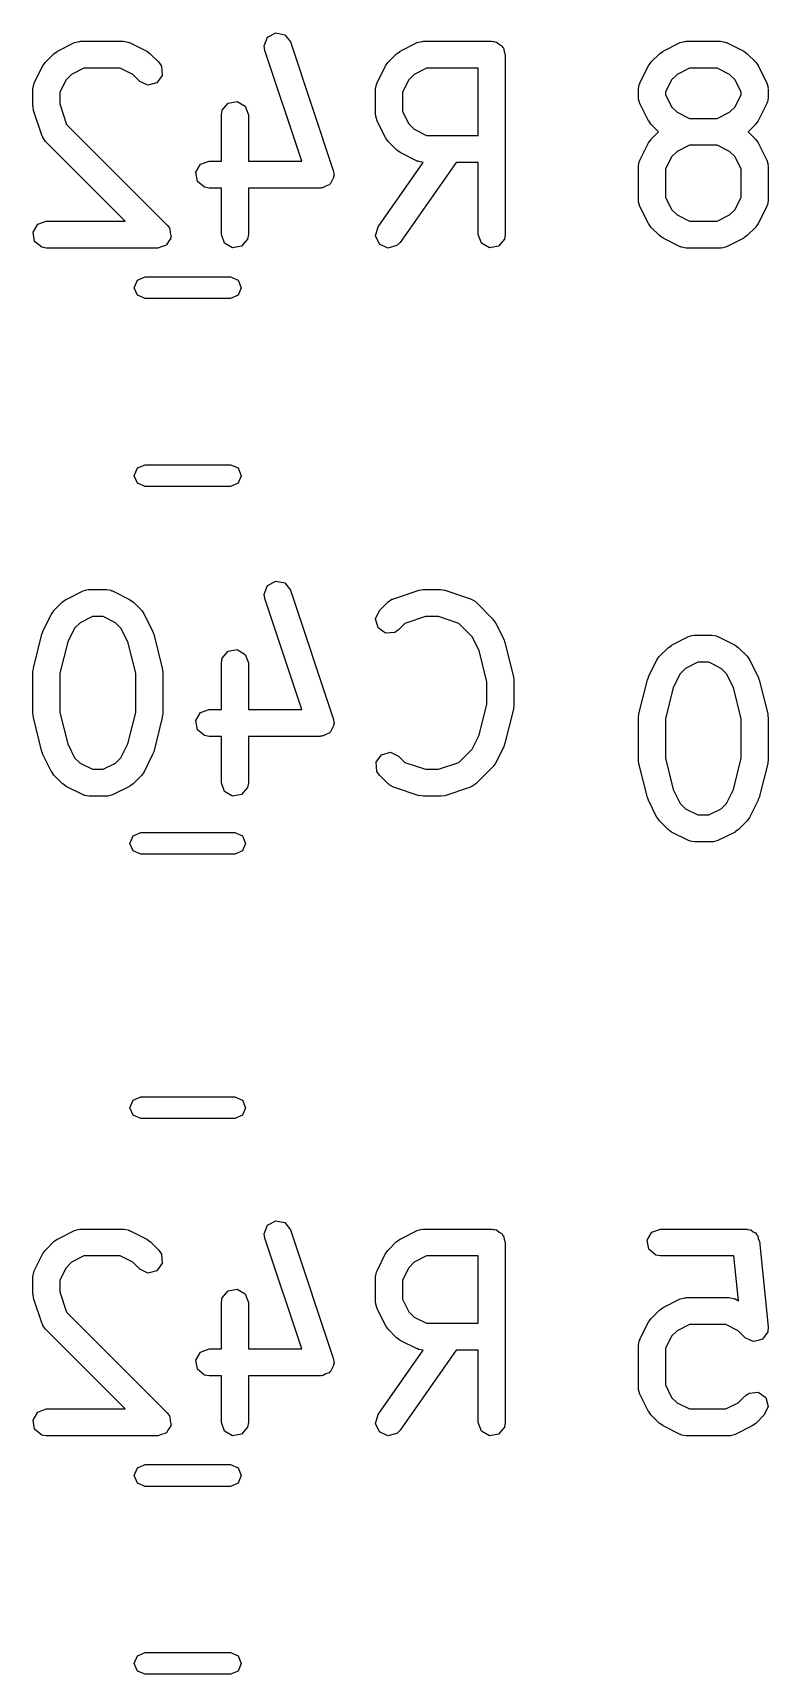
# Model space of a CAD drawing. Extents: x 123.3 to 169.7, y -142.3 to -47.
# Drawn here: x 142.14 to 146.23, y -107.26 to -98.14 of the extents above; entities that cross this region are included whole.
import ezdxf

# ---------------------------------------------------------------- set-up
doc = ezdxf.new("R2010")
doc.units = 0
doc.layers.add('BLACK', color=7, linetype='CONTINUOUS')

msp = doc.modelspace()

# ---------------------------------------------------------------- linework, layer by layer
at = {"layer": 'BLACK', "linetype": 'CONTINUOUS'}
for p, q in [((142.373, -98.1913), (142.398, -98.1839)), ((142.398, -98.1839), (142.403, -98.1849)), ((142.403, -98.1849), (142.407, -98.1834)), ((142.407, -98.1834), (142.645, -98.1834)), ((142.645, -98.1834), (142.671, -98.1879)), ((142.671, -98.1879), (142.674, -98.1908)), ((143.427, -98.2087), (143.446, -98.161)), ((143.446, -98.161), (143.491, -98.1366)), ((143.491, -98.1366), (143.541, -98.1469)), ((143.541, -98.1469), (143.573, -98.187)), ((143.573, -98.187), (143.811, -98.9013)), ((144.278, -98.1913), (144.303, -98.1839)), ((144.303, -98.1839), (144.307, -98.1849)), ((144.307, -98.1849), (144.312, -98.1834)), ((144.312, -98.1834), (144.692, -98.1834)), ((144.692, -98.1834), (144.702, -98.1851)), ((144.702, -98.1851), (144.706, -98.1845)), ((144.706, -98.1845), (144.708, -98.1862)), ((144.708, -98.1862), (144.718, -98.1879)), ((144.718, -98.1879), (144.733, -98.2004)), ((145.739, -98.1913), (145.764, -98.1839)), ((145.764, -98.1839), (145.768, -98.1849)), ((145.768, -98.1849), (145.772, -98.1834)), ((145.772, -98.1834), (145.963, -98.1834)), ((145.963, -98.1834), (145.989, -98.1879)), ((145.989, -98.1879), (145.992, -98.1908)), ((142.211, -98.3006), (142.258, -98.253)), ((142.258, -98.253), (142.277, -98.2401)), ((142.277, -98.2401), (142.278, -98.2389)), ((142.278, -98.2389), (142.373, -98.1913)), ((142.674, -98.1908), (142.678, -98.1913)), ((142.678, -98.1913), (142.774, -98.2389)), ((142.774, -98.2389), (142.792, -98.2523)), ((142.792, -98.2523), (142.793, -98.253)), ((142.793, -98.253), (142.841, -98.3006)), ((143.431, -98.2345), (143.427, -98.2087)), ((143.636, -98.85), (143.431, -98.2345)), ((144.116, -98.3006), (144.163, -98.253)), ((144.163, -98.253), (144.182, -98.2401)), ((144.182, -98.2401), (144.183, -98.2389)), ((144.183, -98.2389), (144.278, -98.1913)), ((144.733, -98.2004), (144.75, -98.2102)), ((144.75, -98.2102), (144.752, -98.2165)), ((144.752, -98.2165), (144.757, -98.2209)), ((144.757, -98.2209), (144.761, -98.2401)), ((144.761, -98.2401), (144.767, -98.2584)), ((144.767, -98.2584), (144.767, -99.2584)), ((145.576, -98.3006), (145.624, -98.253)), ((145.624, -98.253), (145.642, -98.2401)), ((145.642, -98.2401), (145.644, -98.2389)), ((145.644, -98.2389), (145.739, -98.1913)), ((145.992, -98.1908), (145.996, -98.1913)), ((145.996, -98.1913), (146.092, -98.2389)), ((146.092, -98.2389), (146.11, -98.2523)), ((146.11, -98.2523), (146.111, -98.253)), ((146.111, -98.253), (146.159, -98.3006)), ((142.149, -98.4153), (142.197, -98.3201)), ((142.197, -98.3201), (142.21, -98.3021)), ((142.21, -98.3021), (142.211, -98.3006)), ((142.356, -98.3676), (142.326, -98.398)), ((142.424, -98.3334), (142.356, -98.3676)), ((142.627, -98.3334), (142.424, -98.3334)), ((142.696, -98.3676), (142.627, -98.3334)), ((142.735, -98.4067), (142.696, -98.3676)), ((142.841, -98.3006), (142.856, -98.3219)), ((142.856, -98.3219), (142.86, -98.373)), ((144.054, -98.4153), (144.102, -98.3201)), ((144.102, -98.3201), (144.115, -98.3021)), ((144.115, -98.3021), (144.116, -98.3006)), ((144.261, -98.3676), (144.23, -98.398)), ((144.329, -98.3334), (144.261, -98.3676)), ((144.617, -98.3334), (144.329, -98.3334)), ((144.617, -98.7072), (144.617, -98.3334)), ((145.515, -98.4153), (145.562, -98.3201)), ((145.562, -98.3201), (145.576, -98.3021)), ((145.576, -98.3021), (145.576, -98.3006)), ((145.722, -98.3676), (145.691, -98.398)), ((145.79, -98.3334), (145.722, -98.3676)), ((145.945, -98.3334), (145.79, -98.3334)), ((146.014, -98.3676), (145.945, -98.3334)), ((146.044, -98.398), (146.014, -98.3676)), ((146.159, -98.3006), (146.172, -98.319)), ((146.172, -98.319), (146.173, -98.3201)), ((146.173, -98.3201), (146.22, -98.4153)), ((142.141, -98.4489), (142.146, -98.4232)), ((142.141, -98.5441), (142.141, -98.4489)), ((142.146, -98.4232), (142.149, -98.4198)), ((142.149, -98.4198), (142.149, -98.4153)), ((142.326, -98.398), (142.291, -98.4666)), ((142.781, -98.4283), (142.735, -98.4067)), ((142.831, -98.4151), (142.781, -98.4283)), ((142.86, -98.373), (142.831, -98.4151)), ((144.046, -98.4489), (144.051, -98.4232)), ((144.046, -98.5917), (144.046, -98.4489)), ((144.051, -98.4232), (144.053, -98.4198)), ((144.053, -98.4198), (144.054, -98.4153)), ((144.23, -98.398), (144.196, -98.4666)), ((145.507, -98.4489), (145.511, -98.4232)), ((145.507, -98.4965), (145.507, -98.4489)), ((145.511, -98.4232), (145.514, -98.4198)), ((145.514, -98.4198), (145.515, -98.4153)), ((145.691, -98.398), (145.657, -98.4666)), ((146.078, -98.4666), (146.044, -98.398)), ((146.22, -98.4153), (146.228, -98.4403)), ((146.228, -98.4403), (146.227, -98.4446)), ((146.227, -98.4446), (146.228, -98.4489)), ((146.228, -98.4489), (146.228, -98.4965)), ((142.142, -98.5456), (142.141, -98.5441)), ((142.145, -98.5678), (142.142, -98.5456)), ((142.291, -98.4666), (142.291, -98.5319)), ((142.291, -98.5319), (142.329, -98.6464)), ((143.193, -98.5661), (143.226, -98.5268)), ((143.226, -98.5268), (143.277, -98.5179)), ((143.277, -98.5179), (143.321, -98.5435)), ((143.321, -98.5435), (143.339, -98.5917)), ((144.196, -98.4666), (144.196, -98.574)), ((145.508, -98.5007), (145.507, -98.4965)), ((145.507, -98.505), (145.508, -98.5007)), ((145.515, -98.53), (145.507, -98.505)), ((145.562, -98.6253), (145.515, -98.53)), ((145.657, -98.4666), (145.657, -98.4788)), ((145.657, -98.4788), (145.691, -98.5473)), ((145.691, -98.5473), (145.722, -98.5777)), ((146.014, -98.5777), (146.044, -98.5473)), ((146.044, -98.5473), (146.078, -98.4788)), ((146.078, -98.4788), (146.078, -98.4666)), ((146.22, -98.53), (146.173, -98.6253)), ((146.221, -98.5256), (146.22, -98.53)), ((146.224, -98.5221), (146.221, -98.5256)), ((146.228, -98.4965), (146.224, -98.5221)), ((142.193, -98.7107), (142.145, -98.5678)), ((143.189, -98.5917), (143.193, -98.5661)), ((143.189, -98.85), (143.189, -98.5917)), ((143.339, -98.5917), (143.339, -98.85)), ((144.048, -98.5959), (144.046, -98.5917)), ((144.047, -98.6003), (144.048, -98.5959)), ((144.054, -98.6253), (144.047, -98.6003)), ((144.102, -98.7205), (144.054, -98.6253)), ((144.196, -98.574), (144.23, -98.6425)), ((144.23, -98.6425), (144.261, -98.6729)), ((145.564, -98.6264), (145.562, -98.6253)), ((145.576, -98.6447), (145.564, -98.6264)), ((145.619, -98.687), (145.576, -98.6447)), ((145.722, -98.5777), (145.79, -98.612)), ((145.79, -98.612), (145.945, -98.612)), ((145.945, -98.612), (146.014, -98.5777)), ((146.159, -98.6447), (146.117, -98.687)), ((146.173, -98.6253), (146.159, -98.6433)), ((146.159, -98.6433), (146.159, -98.6447)), ((142.196, -98.7142), (142.193, -98.7107)), ((142.196, -98.7186), (142.196, -98.7142)), ((142.211, -98.74), (142.196, -98.7186)), ((142.329, -98.6464), (142.888, -99.2053)), ((144.103, -98.7216), (144.102, -98.7205)), ((144.116, -98.74), (144.103, -98.7216)), ((144.261, -98.6729), (144.329, -98.7072)), ((144.329, -98.7072), (144.617, -98.7072)), ((145.562, -98.7486), (145.576, -98.7306)), ((145.576, -98.7292), (145.619, -98.687)), ((145.576, -98.7306), (145.576, -98.7292)), ((146.117, -98.687), (146.159, -98.7292)), ((146.159, -98.7292), (146.172, -98.7475)), ((142.654, -99.1834), (142.211, -98.74)), ((144.163, -98.7876), (144.116, -98.74)), ((144.165, -98.7883), (144.163, -98.7876)), ((144.183, -98.8017), (144.165, -98.7883)), ((144.278, -98.8493), (144.183, -98.8017)), ((145.515, -98.8439), (145.562, -98.7486)), ((145.691, -98.8266), (145.657, -98.8951)), ((145.722, -98.7962), (145.691, -98.8266)), ((145.79, -98.762), (145.722, -98.7962)), ((145.945, -98.762), (145.79, -98.762)), ((146.014, -98.7962), (145.945, -98.762)), ((146.044, -98.8266), (146.014, -98.7962)), ((146.078, -98.8951), (146.044, -98.8266)), ((146.172, -98.7475), (146.173, -98.7486)), ((146.173, -98.7486), (146.22, -98.8439)), ((143.047, -98.912), (143.073, -98.8676)), ((143.056, -98.9625), (143.047, -98.912)), ((143.073, -98.8676), (143.121, -98.85)), ((143.121, -98.85), (143.189, -98.85)), ((143.339, -98.85), (143.636, -98.85)), ((143.811, -98.9013), (143.815, -98.9271)), ((144.06, -99.2154), (144.31, -98.857)), ((144.493, -98.8572), (144.182, -99.3014)), ((144.282, -98.8498), (144.278, -98.8493)), ((144.286, -98.8527), (144.282, -98.8498)), ((144.31, -98.857), (144.286, -98.8527)), ((144.617, -98.8572), (144.493, -98.8572)), ((144.617, -99.2584), (144.617, -98.8572)), ((145.507, -98.8774), (145.511, -98.8518)), ((145.507, -99.0679), (145.507, -98.8774)), ((145.511, -98.8518), (145.514, -98.8483)), ((145.514, -98.8483), (145.515, -98.8439)), ((145.657, -98.8951), (145.657, -99.0502)), ((146.078, -99.0502), (146.078, -98.8951)), ((146.22, -98.8439), (146.228, -98.8689)), ((146.228, -98.8689), (146.227, -98.8732)), ((146.227, -98.8732), (146.228, -98.8774)), ((146.228, -98.8774), (146.228, -99.0679)), ((143.095, -98.9955), (143.056, -98.9625)), ((143.121, -99), (143.095, -98.9955)), ((143.189, -99), (143.121, -99)), ((143.189, -99.2584), (143.189, -99)), ((143.74, -99), (143.339, -99)), ((143.339, -99), (143.339, -99.2584)), ((143.745, -98.9981), (143.74, -99)), ((143.751, -98.9992), (143.745, -98.9981)), ((143.769, -98.9895), (143.751, -98.9992)), ((143.788, -98.9825), (143.769, -98.9895)), ((143.791, -98.9775), (143.788, -98.9825)), ((143.796, -98.9748), (143.791, -98.9775)), ((143.804, -98.9558), (143.796, -98.9748)), ((143.814, -98.9381), (143.804, -98.9558)), ((143.815, -98.9271), (143.813, -98.9324)), ((143.813, -98.9324), (143.814, -98.9381)), ((145.508, -99.0721), (145.507, -99.0679)), ((145.507, -99.0765), (145.508, -99.0721)), ((145.515, -99.1014), (145.507, -99.0765)), ((145.562, -99.1967), (145.515, -99.1014)), ((145.657, -99.0502), (145.691, -99.1187)), ((146.044, -99.1187), (146.078, -99.0502)), ((146.22, -99.1014), (146.173, -99.1967)), ((146.221, -99.097), (146.22, -99.1014)), ((146.224, -99.0936), (146.221, -99.097)), ((146.228, -99.0679), (146.224, -99.0936)), ((142.168, -99.2009), (142.216, -99.1834)), ((142.216, -99.1834), (142.654, -99.1834)), ((145.691, -99.1187), (145.722, -99.1491)), ((145.722, -99.1491), (145.79, -99.1834)), ((145.79, -99.1834), (145.945, -99.1834)), ((145.945, -99.1834), (146.014, -99.1491)), ((146.014, -99.1491), (146.044, -99.1187)), ((142.142, -99.2454), (142.168, -99.2009)), ((142.151, -99.2959), (142.142, -99.2454)), ((142.888, -99.2053), (142.898, -99.2188)), ((142.908, -99.2778), (142.895, -99.2963)), ((142.898, -99.2188), (142.9, -99.2209)), ((142.9, -99.2209), (142.901, -99.2229)), ((142.901, -99.2229), (142.903, -99.2267)), ((142.903, -99.2267), (142.905, -99.2492)), ((142.905, -99.2492), (142.909, -99.2714)), ((142.909, -99.2714), (142.907, -99.2744)), ((142.907, -99.2744), (142.908, -99.2778)), ((143.206, -99.3066), (143.189, -99.2584)), ((143.334, -99.284), (143.301, -99.3233)), ((143.339, -99.2584), (143.334, -99.284)), ((144.046, -99.2649), (144.06, -99.2154)), ((144.068, -99.3114), (144.046, -99.2649)), ((144.635, -99.3066), (144.617, -99.2584)), ((144.763, -99.284), (144.73, -99.3233)), ((144.767, -99.2584), (144.763, -99.284)), ((145.564, -99.1978), (145.562, -99.1967)), ((145.576, -99.2162), (145.564, -99.1978)), ((145.624, -99.2638), (145.576, -99.2162)), ((145.626, -99.2645), (145.624, -99.2638)), ((145.644, -99.2778), (145.626, -99.2645)), ((145.739, -99.3255), (145.644, -99.2778)), ((146.092, -99.2778), (145.996, -99.3255)), ((146.093, -99.2767), (146.092, -99.2778)), ((146.111, -99.2638), (146.093, -99.2767)), ((146.159, -99.2162), (146.111, -99.2638)), ((146.173, -99.1967), (146.159, -99.2147)), ((146.159, -99.2147), (146.159, -99.2162)), ((142.191, -99.3289), (142.151, -99.2959)), ((142.216, -99.3334), (142.191, -99.3289)), ((142.835, -99.3334), (142.216, -99.3334)), ((142.857, -99.3257), (142.835, -99.3334)), ((142.878, -99.3198), (142.857, -99.3257)), ((142.88, -99.317), (142.878, -99.3198)), ((142.884, -99.3158), (142.88, -99.317)), ((142.895, -99.2963), (142.884, -99.3158)), ((143.251, -99.3322), (143.206, -99.3066)), ((143.301, -99.3233), (143.251, -99.3322)), ((144.115, -99.3331), (144.068, -99.3114)), ((144.164, -99.3198), (144.115, -99.3331)), ((144.182, -99.3014), (144.164, -99.3198)), ((144.679, -99.3322), (144.635, -99.3066)), ((144.73, -99.3233), (144.679, -99.3322)), ((145.743, -99.326), (145.739, -99.3255)), ((145.747, -99.3289), (145.743, -99.326)), ((145.772, -99.3334), (145.747, -99.3289)), ((145.963, -99.3334), (145.772, -99.3334)), ((145.967, -99.3318), (145.963, -99.3334)), ((145.971, -99.3329), (145.967, -99.3318)), ((145.996, -99.3255), (145.971, -99.3329)), ((142.705, -99.5535), (142.722, -99.5111)), ((142.722, -99.5959), (142.705, -99.5535)), ((142.722, -99.5111), (142.765, -99.4935)), ((142.765, -99.4935), (143.239, -99.4935)), ((143.239, -99.4935), (143.282, -99.5111)), ((143.282, -99.5111), (143.299, -99.5535)), ((143.299, -99.5535), (143.282, -99.5959)), ((142.765, -99.6135), (142.722, -99.5959)), ((143.239, -99.6135), (142.765, -99.6135)), ((143.282, -99.5959), (143.239, -99.6135)), ((142.705, -100.599), (142.722, -100.556)), ((142.722, -100.556), (142.765, -100.538)), ((142.765, -100.538), (143.239, -100.538)), ((143.239, -100.538), (143.282, -100.556)), ((143.282, -100.556), (143.299, -100.599)), ((142.722, -100.641), (142.705, -100.599)), ((142.765, -100.658), (142.722, -100.641)), ((143.282, -100.641), (143.239, -100.658)), ((143.299, -100.599), (143.282, -100.641)), ((143.239, -100.658), (142.765, -100.658)), ((143.446, -101.209), (143.491, -101.185)), ((143.491, -101.185), (143.541, -101.195)), ((143.541, -101.195), (143.573, -101.235)), ((142.306, -101.301), (142.324, -101.288)), ((142.324, -101.288), (142.326, -101.287)), ((142.326, -101.287), (142.421, -101.239)), ((142.421, -101.239), (142.446, -101.232)), ((142.446, -101.232), (142.45, -101.233)), ((142.45, -101.233), (142.454, -101.231)), ((142.454, -101.231), (142.55, -101.231)), ((142.55, -101.231), (142.575, -101.236)), ((142.575, -101.236), (142.579, -101.239)), ((142.579, -101.239), (142.583, -101.239)), ((142.583, -101.239), (142.678, -101.287)), ((142.678, -101.287), (142.696, -101.3)), ((143.427, -101.257), (143.446, -101.209)), ((143.431, -101.282), (143.427, -101.257)), ((143.636, -101.898), (143.431, -101.282)), ((143.573, -101.235), (143.811, -101.949)), ((144.116, -101.301), (144.137, -101.286)), ((144.137, -101.286), (144.141, -101.286)), ((144.141, -101.286), (144.145, -101.283)), ((144.145, -101.283), (144.288, -101.235)), ((144.288, -101.235), (144.31, -101.232)), ((144.31, -101.232), (144.312, -101.231)), ((144.312, -101.231), (144.407, -101.231)), ((144.407, -101.231), (144.429, -101.235)), ((144.429, -101.235), (144.43, -101.235)), ((144.43, -101.235), (144.573, -101.283)), ((144.573, -101.283), (144.596, -101.295)), ((142.197, -101.463), (142.244, -101.368)), ((142.244, -101.368), (142.258, -101.35)), ((142.258, -101.349), (142.306, -101.301)), ((142.258, -101.35), (142.258, -101.349)), ((142.472, -101.381), (142.404, -101.416)), ((142.532, -101.381), (142.472, -101.381)), ((142.6, -101.416), (142.532, -101.381)), ((142.696, -101.3), (142.698, -101.301)), ((142.698, -101.301), (142.746, -101.349)), ((142.746, -101.349), (142.758, -101.367)), ((142.758, -101.367), (142.76, -101.368)), ((142.76, -101.368), (142.807, -101.463)), ((144.046, -101.395), (144.068, -101.349)), ((144.068, -101.349), (144.116, -101.301)), ((144.324, -101.381), (144.209, -101.42)), ((144.395, -101.381), (144.324, -101.381)), ((144.509, -101.42), (144.395, -101.381)), ((144.596, -101.295), (144.599, -101.299)), ((144.599, -101.299), (144.603, -101.301)), ((144.603, -101.301), (144.698, -101.396)), ((142.191, -101.479), (142.196, -101.467)), ((142.196, -101.467), (142.197, -101.463)), ((142.373, -101.446), (142.335, -101.523)), ((142.404, -101.416), (142.373, -101.446)), ((142.631, -101.446), (142.6, -101.416)), ((142.669, -101.523), (142.631, -101.446)), ((142.807, -101.463), (142.811, -101.476)), ((144.06, -101.445), (144.046, -101.395)), ((144.102, -101.474), (144.06, -101.445)), ((144.153, -101.47), (144.102, -101.474)), ((144.174, -101.455), (144.153, -101.47)), ((144.209, -101.42), (144.174, -101.455)), ((144.583, -101.494), (144.509, -101.42)), ((144.698, -101.396), (144.711, -101.415)), ((144.711, -101.415), (144.712, -101.416)), ((144.712, -101.416), (144.76, -101.511)), ((142.144, -101.669), (142.191, -101.479)), ((142.335, -101.523), (142.291, -101.697)), ((142.713, -101.697), (142.669, -101.523)), ((142.811, -101.476), (142.813, -101.479)), ((142.813, -101.479), (142.86, -101.669)), ((144.622, -101.571), (144.583, -101.494)), ((144.76, -101.511), (144.763, -101.523)), ((144.763, -101.523), (144.765, -101.526)), ((144.765, -101.526), (144.813, -101.717)), ((145.624, -101.603), (145.672, -101.555)), ((145.672, -101.555), (145.69, -101.542)), ((145.69, -101.542), (145.691, -101.541)), ((145.691, -101.541), (145.786, -101.493)), ((145.786, -101.493), (145.811, -101.486)), ((145.811, -101.486), (145.816, -101.487)), ((145.816, -101.487), (145.82, -101.485)), ((145.82, -101.485), (145.915, -101.485)), ((145.915, -101.485), (145.941, -101.49)), ((145.941, -101.49), (145.944, -101.493)), ((145.944, -101.493), (145.949, -101.493)), ((145.949, -101.493), (146.044, -101.541)), ((146.044, -101.541), (146.062, -101.554)), ((146.062, -101.554), (146.064, -101.555)), ((146.064, -101.555), (146.111, -101.603)), ((143.189, -101.64), (143.193, -101.614)), ((143.189, -101.898), (143.189, -101.64)), ((143.193, -101.614), (143.226, -101.575)), ((143.226, -101.575), (143.277, -101.566)), ((143.277, -101.566), (143.321, -101.592)), ((143.321, -101.592), (143.339, -101.64)), ((143.339, -101.64), (143.339, -101.898)), ((144.665, -101.744), (144.622, -101.571)), ((145.562, -101.717), (145.61, -101.622)), ((145.61, -101.622), (145.623, -101.604)), ((145.623, -101.604), (145.624, -101.603)), ((145.838, -101.635), (145.769, -101.67)), ((145.898, -101.635), (145.838, -101.635)), ((145.966, -101.67), (145.898, -101.635)), ((146.111, -101.603), (146.124, -101.621)), ((146.124, -101.621), (146.125, -101.622)), ((146.125, -101.622), (146.173, -101.717)), ((142.141, -101.687), (142.144, -101.673)), ((142.141, -101.925), (142.141, -101.687)), ((142.144, -101.673), (142.144, -101.669)), ((142.291, -101.697), (142.291, -101.916)), ((142.713, -101.916), (142.713, -101.697)), ((142.86, -101.669), (142.862, -101.684)), ((142.862, -101.684), (142.863, -101.687)), ((142.863, -101.687), (142.863, -101.925)), ((144.665, -101.869), (144.665, -101.744)), ((144.813, -101.717), (144.814, -101.732)), ((144.814, -101.732), (144.815, -101.735)), ((144.815, -101.735), (144.815, -101.878)), ((145.509, -101.923), (145.557, -101.733)), ((145.557, -101.733), (145.562, -101.721)), ((145.562, -101.721), (145.562, -101.717)), ((145.739, -101.7), (145.7, -101.777)), ((145.769, -101.67), (145.739, -101.7)), ((145.996, -101.7), (145.966, -101.67)), ((146.035, -101.777), (145.996, -101.7)), ((146.173, -101.717), (146.176, -101.73)), ((146.176, -101.73), (146.178, -101.733)), ((146.178, -101.733), (146.226, -101.923)), ((145.7, -101.777), (145.657, -101.951)), ((146.078, -101.951), (146.035, -101.777)), ((142.142, -101.929), (142.141, -101.925)), ((142.144, -101.944), (142.142, -101.929)), ((142.291, -101.916), (142.335, -102.09)), ((142.669, -102.09), (142.713, -101.916)), ((142.863, -101.925), (142.86, -101.94)), ((143.047, -101.96), (143.073, -101.916)), ((143.073, -101.916), (143.121, -101.898)), ((143.121, -101.898), (143.189, -101.898)), ((143.339, -101.898), (143.636, -101.898)), ((144.622, -102.042), (144.665, -101.869)), ((144.813, -101.896), (144.765, -102.086)), ((144.815, -101.878), (144.812, -101.893)), ((144.812, -101.893), (144.813, -101.896)), ((145.507, -101.941), (145.51, -101.927)), ((145.51, -101.927), (145.509, -101.923)), ((146.226, -101.923), (146.227, -101.938)), ((142.191, -102.134), (142.144, -101.944)), ((142.86, -101.944), (142.813, -102.134)), ((142.86, -101.94), (142.86, -101.944)), ((143.056, -102.011), (143.047, -101.96)), ((143.095, -102.044), (143.056, -102.011)), ((143.804, -102.004), (143.796, -102.023)), ((143.814, -101.986), (143.804, -102.004)), ((143.811, -101.949), (143.815, -101.975)), ((143.815, -101.975), (143.813, -101.98)), ((143.813, -101.98), (143.814, -101.986)), ((145.507, -102.179), (145.507, -101.941)), ((145.657, -101.951), (145.657, -102.17)), ((146.078, -102.17), (146.078, -101.951)), ((146.227, -101.938), (146.228, -101.941)), ((146.228, -101.941), (146.228, -102.179)), ((142.335, -102.09), (142.373, -102.167)), ((142.631, -102.167), (142.669, -102.09)), ((143.121, -102.048), (143.095, -102.044)), ((143.189, -102.048), (143.121, -102.048)), ((143.189, -102.306), (143.189, -102.048)), ((143.74, -102.048), (143.339, -102.048)), ((143.339, -102.048), (143.339, -102.306)), ((143.745, -102.046), (143.74, -102.048)), ((143.751, -102.047), (143.745, -102.046)), ((143.769, -102.037), (143.751, -102.047)), ((143.788, -102.03), (143.769, -102.037)), ((143.791, -102.026), (143.788, -102.03)), ((143.796, -102.023), (143.791, -102.026)), ((144.583, -102.119), (144.622, -102.042)), ((144.76, -102.102), (144.712, -102.197)), ((144.765, -102.086), (144.76, -102.098)), ((144.76, -102.098), (144.76, -102.102)), ((142.193, -102.137), (142.191, -102.134)), ((142.197, -102.149), (142.193, -102.137)), ((142.244, -102.245), (142.197, -102.149)), ((142.373, -102.167), (142.404, -102.197)), ((142.404, -102.197), (142.472, -102.231)), ((142.532, -102.231), (142.6, -102.197)), ((142.6, -102.197), (142.631, -102.167)), ((142.807, -102.149), (142.76, -102.245)), ((142.808, -102.146), (142.807, -102.149)), ((142.813, -102.134), (142.808, -102.146)), ((144.049, -102.192), (144.078, -102.15)), ((144.053, -102.243), (144.049, -102.192)), ((144.078, -102.15), (144.128, -102.136)), ((144.128, -102.136), (144.174, -102.158)), ((144.174, -102.158), (144.209, -102.193)), ((144.209, -102.193), (144.324, -102.231)), ((144.395, -102.231), (144.509, -102.193)), ((144.509, -102.193), (144.583, -102.119)), ((144.712, -102.197), (144.699, -102.215)), ((145.508, -102.183), (145.507, -102.179)), ((145.509, -102.198), (145.508, -102.183)), ((145.557, -102.388), (145.509, -102.198)), ((145.657, -102.17), (145.7, -102.344)), ((146.035, -102.344), (146.078, -102.17)), ((146.226, -102.198), (146.178, -102.388)), ((146.228, -102.179), (146.226, -102.194)), ((146.226, -102.194), (146.226, -102.198)), ((142.246, -102.246), (142.244, -102.245)), ((142.258, -102.264), (142.246, -102.246)), ((142.306, -102.312), (142.258, -102.264)), ((142.472, -102.231), (142.532, -102.231)), ((142.746, -102.264), (142.698, -102.312)), ((142.76, -102.245), (142.746, -102.263)), ((142.746, -102.263), (142.746, -102.264)), ((144.068, -102.264), (144.053, -102.243)), ((144.116, -102.312), (144.068, -102.264)), ((144.324, -102.231), (144.395, -102.231)), ((144.698, -102.217), (144.603, -102.312)), ((144.699, -102.215), (144.698, -102.217)), ((142.308, -102.312), (142.306, -102.312)), ((142.326, -102.326), (142.308, -102.312)), ((142.421, -102.373), (142.326, -102.326)), ((142.425, -102.374), (142.421, -102.373)), ((142.429, -102.377), (142.425, -102.374)), ((142.454, -102.381), (142.429, -102.377)), ((142.55, -102.381), (142.454, -102.381)), ((142.554, -102.38), (142.55, -102.381)), ((142.558, -102.381), (142.554, -102.38)), ((142.583, -102.373), (142.558, -102.381)), ((142.678, -102.326), (142.583, -102.373)), ((142.68, -102.325), (142.678, -102.326)), ((142.698, -102.312), (142.68, -102.325)), ((143.206, -102.355), (143.189, -102.306)), ((143.251, -102.38), (143.206, -102.355)), ((143.301, -102.371), (143.251, -102.38)), ((143.334, -102.332), (143.301, -102.371)), ((143.339, -102.306), (143.334, -102.332)), ((144.12, -102.314), (144.116, -102.312)), ((144.122, -102.318), (144.12, -102.314)), ((144.145, -102.33), (144.122, -102.318)), ((144.288, -102.378), (144.145, -102.33)), ((144.289, -102.377), (144.288, -102.378)), ((144.312, -102.381), (144.289, -102.377)), ((144.407, -102.381), (144.312, -102.381)), ((144.408, -102.381), (144.407, -102.381)), ((144.43, -102.378), (144.408, -102.381)), ((144.573, -102.33), (144.43, -102.378)), ((144.577, -102.327), (144.573, -102.33)), ((144.581, -102.327), (144.577, -102.327)), ((144.603, -102.312), (144.581, -102.327)), ((145.7, -102.344), (145.739, -102.421)), ((145.996, -102.421), (146.035, -102.344)), ((145.559, -102.391), (145.557, -102.388)), ((145.562, -102.403), (145.559, -102.391)), ((145.61, -102.499), (145.562, -102.403)), ((145.739, -102.421), (145.769, -102.451)), ((145.769, -102.451), (145.838, -102.485)), ((145.898, -102.485), (145.966, -102.451)), ((145.966, -102.451), (145.996, -102.421)), ((146.173, -102.403), (146.125, -102.499)), ((146.178, -102.388), (146.173, -102.4)), ((146.173, -102.4), (146.173, -102.403)), ((145.611, -102.5), (145.61, -102.499)), ((145.624, -102.518), (145.611, -102.5)), ((145.672, -102.566), (145.624, -102.518)), ((145.673, -102.566), (145.672, -102.566)), ((145.691, -102.58), (145.673, -102.566)), ((145.838, -102.485), (145.898, -102.485)), ((146.064, -102.566), (146.045, -102.579)), ((146.111, -102.518), (146.064, -102.566)), ((146.112, -102.517), (146.111, -102.518)), ((146.125, -102.499), (146.112, -102.517)), ((142.681, -102.643), (142.698, -102.601)), ((142.698, -102.685), (142.681, -102.643)), ((142.698, -102.601), (142.741, -102.583)), ((142.741, -102.583), (143.263, -102.583)), ((143.263, -102.583), (143.306, -102.601)), ((143.306, -102.601), (143.323, -102.643)), ((143.323, -102.643), (143.306, -102.685)), ((145.786, -102.627), (145.691, -102.58)), ((145.791, -102.628), (145.786, -102.627)), ((145.794, -102.631), (145.791, -102.628)), ((145.82, -102.635), (145.794, -102.631)), ((145.915, -102.635), (145.82, -102.635)), ((145.919, -102.634), (145.915, -102.635)), ((145.924, -102.635), (145.919, -102.634)), ((145.949, -102.627), (145.924, -102.635)), ((146.044, -102.58), (145.949, -102.627)), ((146.045, -102.579), (146.044, -102.58)), ((142.741, -102.703), (142.698, -102.685)), ((143.263, -102.703), (142.741, -102.703)), ((143.306, -102.685), (143.263, -102.703)), ((142.681, -104.113), (142.698, -104.071)), ((142.698, -104.155), (142.681, -104.113)), ((142.698, -104.071), (142.741, -104.053)), ((142.741, -104.053), (143.263, -104.053)), ((143.263, -104.053), (143.306, -104.071)), ((143.306, -104.071), (143.323, -104.113)), ((143.323, -104.113), (143.306, -104.155)), ((142.741, -104.173), (142.698, -104.155)), ((143.263, -104.173), (142.741, -104.173)), ((143.306, -104.155), (143.263, -104.173)), ((143.446, -104.765), (143.491, -104.741)), ((143.491, -104.741), (143.541, -104.751)), ((143.541, -104.751), (143.573, -104.791)), ((142.258, -104.857), (142.277, -104.844)), ((142.277, -104.844), (142.278, -104.843)), ((142.278, -104.843), (142.373, -104.795)), ((142.373, -104.795), (142.398, -104.788)), ((142.398, -104.788), (142.403, -104.789)), ((142.403, -104.789), (142.407, -104.787)), ((142.407, -104.787), (142.645, -104.787)), ((142.645, -104.787), (142.671, -104.792)), ((142.671, -104.792), (142.674, -104.795)), ((142.674, -104.795), (142.678, -104.795)), ((142.678, -104.795), (142.774, -104.843)), ((142.774, -104.843), (142.792, -104.856)), ((143.427, -104.813), (143.446, -104.765)), ((143.431, -104.838), (143.427, -104.813)), ((143.636, -105.454), (143.431, -104.838)), ((143.573, -104.791), (143.811, -105.505)), ((144.163, -104.857), (144.182, -104.844)), ((144.182, -104.844), (144.183, -104.843)), ((144.183, -104.843), (144.278, -104.795)), ((144.278, -104.795), (144.303, -104.788)), ((144.303, -104.788), (144.307, -104.789)), ((144.307, -104.789), (144.312, -104.787)), ((144.312, -104.787), (144.692, -104.787)), ((144.692, -104.787), (144.702, -104.789)), ((144.702, -104.789), (144.706, -104.789)), ((144.706, -104.789), (144.708, -104.79)), ((144.708, -104.79), (144.718, -104.792)), ((144.718, -104.792), (144.733, -104.804)), ((144.733, -104.804), (144.75, -104.814)), ((144.75, -104.814), (144.752, -104.821)), ((144.752, -104.821), (144.757, -104.825)), ((144.757, -104.825), (144.761, -104.844)), ((144.761, -104.844), (144.767, -104.862)), ((145.556, -104.849), (145.581, -104.805)), ((145.565, -104.9), (145.556, -104.849)), ((145.581, -104.805), (145.63, -104.787)), ((145.63, -104.787), (146.106, -104.787)), ((146.106, -104.787), (146.11, -104.788)), ((146.11, -104.788), (146.111, -104.788)), ((146.111, -104.788), (146.114, -104.789)), ((146.114, -104.789), (146.131, -104.792)), ((146.131, -104.792), (146.144, -104.802)), ((146.144, -104.802), (146.158, -104.809)), ((146.158, -104.809), (146.163, -104.818)), ((146.163, -104.818), (146.171, -104.825)), ((146.171, -104.825), (146.173, -104.841)), ((146.173, -104.841), (146.18, -104.855)), ((142.149, -105.019), (142.197, -104.924)), ((142.197, -104.924), (142.21, -104.906)), ((142.21, -104.906), (142.211, -104.905)), ((142.211, -104.905), (142.258, -104.857)), ((142.424, -104.937), (142.356, -104.972)), ((142.627, -104.937), (142.424, -104.937)), ((142.696, -104.972), (142.627, -104.937)), ((142.792, -104.856), (142.793, -104.857)), ((142.793, -104.857), (142.841, -104.905)), ((142.841, -104.905), (142.856, -104.926)), ((142.856, -104.926), (142.86, -104.977)), ((144.054, -105.019), (144.102, -104.924)), ((144.102, -104.924), (144.115, -104.906)), ((144.115, -104.906), (144.116, -104.905)), ((144.116, -104.905), (144.163, -104.857)), ((144.329, -104.937), (144.261, -104.972)), ((144.617, -104.937), (144.329, -104.937)), ((144.617, -105.311), (144.617, -104.937)), ((144.767, -104.862), (144.767, -105.862)), ((145.604, -104.933), (145.565, -104.9)), ((145.63, -104.937), (145.604, -104.933)), ((146.038, -104.937), (145.63, -104.937)), ((146.063, -105.186), (146.038, -104.937)), ((146.18, -104.855), (146.228, -105.331)), ((142.141, -105.053), (142.146, -105.027)), ((142.146, -105.027), (142.149, -105.024)), ((142.149, -105.024), (142.149, -105.019)), ((142.326, -105.002), (142.291, -105.071)), ((142.356, -104.972), (142.326, -105.002)), ((142.735, -105.011), (142.696, -104.972)), ((142.781, -105.032), (142.735, -105.011)), ((142.831, -105.019), (142.781, -105.032)), ((142.86, -104.977), (142.831, -105.019)), ((144.046, -105.053), (144.051, -105.027)), ((144.051, -105.027), (144.053, -105.024)), ((144.053, -105.024), (144.054, -105.019)), ((144.23, -105.002), (144.196, -105.071)), ((144.261, -104.972), (144.23, -105.002)), ((142.141, -105.148), (142.141, -105.053)), ((142.291, -105.071), (142.291, -105.136)), ((143.226, -105.131), (143.277, -105.122)), ((143.277, -105.122), (143.321, -105.148)), ((144.046, -105.196), (144.046, -105.053)), ((144.196, -105.071), (144.196, -105.178)), ((142.142, -105.15), (142.141, -105.148)), ((142.145, -105.172), (142.142, -105.15)), ((142.193, -105.315), (142.145, -105.172)), ((142.291, -105.136), (142.329, -105.25)), ((143.189, -105.196), (143.193, -105.17)), ((143.189, -105.454), (143.189, -105.196)), ((143.193, -105.17), (143.226, -105.131)), ((143.321, -105.148), (143.339, -105.196)), ((143.339, -105.196), (143.339, -105.454)), ((144.048, -105.2), (144.046, -105.196)), ((144.047, -105.204), (144.048, -105.2)), ((144.054, -105.229), (144.047, -105.204)), ((144.196, -105.178), (144.23, -105.247)), ((145.644, -105.224), (145.739, -105.176)), ((145.739, -105.176), (145.764, -105.169)), ((145.764, -105.169), (145.768, -105.17)), ((145.768, -105.17), (145.772, -105.168)), ((145.772, -105.168), (146.01, -105.168)), ((146.01, -105.168), (146.036, -105.173)), ((146.036, -105.173), (146.04, -105.176)), ((146.04, -105.176), (146.044, -105.176)), ((146.044, -105.176), (146.063, -105.186)), ((142.329, -105.25), (142.888, -105.809)), ((144.102, -105.324), (144.054, -105.229)), ((144.23, -105.247), (144.261, -105.277)), ((144.261, -105.277), (144.329, -105.311)), ((145.515, -105.4), (145.562, -105.305)), ((145.562, -105.305), (145.576, -105.287)), ((145.576, -105.286), (145.624, -105.238)), ((145.576, -105.287), (145.576, -105.286)), ((145.624, -105.238), (145.642, -105.225)), ((145.642, -105.225), (145.644, -105.224)), ((142.196, -105.318), (142.193, -105.315)), ((142.196, -105.323), (142.196, -105.318)), ((142.211, -105.344), (142.196, -105.323)), ((142.654, -105.787), (142.211, -105.344)), ((144.103, -105.326), (144.102, -105.324)), ((144.116, -105.344), (144.103, -105.326)), ((144.163, -105.392), (144.116, -105.344)), ((144.165, -105.392), (144.163, -105.392)), ((144.183, -105.406), (144.165, -105.392)), ((144.329, -105.311), (144.617, -105.311)), ((145.691, -105.383), (145.657, -105.452)), ((145.722, -105.353), (145.691, -105.383)), ((145.79, -105.318), (145.722, -105.353)), ((145.993, -105.318), (145.79, -105.318)), ((146.061, -105.353), (145.993, -105.318)), ((146.1, -105.392), (146.061, -105.353)), ((146.101, -105.392), (146.1, -105.392)), ((146.124, -105.403), (146.101, -105.392)), ((146.101, -105.392), (146.101, -105.392)), ((146.211, -105.379), (146.197, -105.399)), ((146.226, -105.358), (146.211, -105.379)), ((146.228, -105.331), (146.226, -105.357)), ((146.226, -105.357), (146.226, -105.357)), ((146.226, -105.357), (146.226, -105.358)), ((143.047, -105.516), (143.073, -105.472)), ((143.073, -105.472), (143.121, -105.454)), ((143.121, -105.454), (143.189, -105.454)), ((143.339, -105.454), (143.636, -105.454)), ((144.06, -105.819), (144.31, -105.461)), ((144.493, -105.461), (144.182, -105.905)), ((144.278, -105.453), (144.183, -105.406)), ((144.282, -105.454), (144.278, -105.453)), ((144.286, -105.457), (144.282, -105.454)), ((144.31, -105.461), (144.286, -105.457)), ((144.617, -105.461), (144.493, -105.461)), ((144.617, -105.862), (144.617, -105.461)), ((145.507, -105.434), (145.511, -105.408)), ((145.507, -105.672), (145.507, -105.434)), ((145.511, -105.408), (145.514, -105.405)), ((145.514, -105.405), (145.515, -105.4)), ((145.657, -105.452), (145.657, -105.654)), ((146.147, -105.413), (146.124, -105.403)), ((146.148, -105.413), (146.147, -105.413)), ((146.147, -105.413), (146.147, -105.413)), ((146.172, -105.407), (146.148, -105.413)), ((146.196, -105.4), (146.172, -105.407)), ((146.197, -105.4), (146.196, -105.4)), ((146.197, -105.399), (146.197, -105.4)), ((143.056, -105.567), (143.047, -105.516)), ((143.095, -105.6), (143.056, -105.567)), ((143.796, -105.579), (143.791, -105.582)), ((143.804, -105.56), (143.796, -105.579)), ((143.814, -105.542), (143.804, -105.56)), ((143.811, -105.505), (143.815, -105.531)), ((143.815, -105.531), (143.813, -105.536)), ((143.813, -105.536), (143.814, -105.542)), ((143.121, -105.604), (143.095, -105.6)), ((143.189, -105.604), (143.121, -105.604)), ((143.189, -105.862), (143.189, -105.604)), ((143.74, -105.604), (143.339, -105.604)), ((143.339, -105.604), (143.339, -105.862)), ((143.745, -105.602), (143.74, -105.604)), ((143.751, -105.603), (143.745, -105.602)), ((143.769, -105.593), (143.751, -105.603)), ((143.788, -105.587), (143.769, -105.593)), ((143.791, -105.582), (143.788, -105.587)), ((145.508, -105.676), (145.507, -105.672)), ((145.657, -105.654), (145.691, -105.723)), ((145.507, -105.68), (145.508, -105.676)), ((145.515, -105.705), (145.507, -105.68)), ((145.562, -105.801), (145.515, -105.705)), ((145.691, -105.723), (145.722, -105.753)), ((145.722, -105.753), (145.79, -105.787)), ((145.993, -105.787), (146.061, -105.753)), ((146.061, -105.753), (146.1, -105.714)), ((146.1, -105.714), (146.122, -105.699)), ((146.122, -105.699), (146.173, -105.695)), ((146.173, -105.695), (146.215, -105.724)), ((146.215, -105.724), (146.228, -105.774)), ((142.142, -105.849), (142.168, -105.805)), ((142.151, -105.9), (142.142, -105.849)), ((142.168, -105.805), (142.216, -105.787)), ((142.216, -105.787), (142.654, -105.787)), ((142.888, -105.809), (142.898, -105.823)), ((142.898, -105.823), (142.9, -105.825)), ((142.9, -105.825), (142.901, -105.827)), ((142.901, -105.827), (142.903, -105.831)), ((142.903, -105.831), (142.905, -105.853)), ((142.905, -105.853), (142.909, -105.875)), ((144.046, -105.869), (144.06, -105.819)), ((145.564, -105.802), (145.562, -105.801)), ((145.576, -105.82), (145.564, -105.802)), ((145.624, -105.868), (145.576, -105.82)), ((145.79, -105.787), (145.993, -105.787)), ((146.206, -105.82), (146.159, -105.868)), ((146.228, -105.774), (146.206, -105.82)), ((142.191, -105.933), (142.151, -105.9)), ((142.216, -105.937), (142.191, -105.933)), ((142.835, -105.937), (142.216, -105.937)), ((142.857, -105.93), (142.835, -105.937)), ((142.878, -105.924), (142.857, -105.93)), ((142.88, -105.921), (142.878, -105.924)), ((142.884, -105.92), (142.88, -105.921)), ((142.895, -105.9), (142.884, -105.92)), ((142.908, -105.882), (142.895, -105.9)), ((142.909, -105.875), (142.907, -105.878)), ((142.907, -105.878), (142.908, -105.882)), ((143.206, -105.911), (143.189, -105.862)), ((143.251, -105.936), (143.206, -105.911)), ((143.301, -105.927), (143.251, -105.936)), ((143.334, -105.888), (143.301, -105.927)), ((143.339, -105.862), (143.334, -105.888)), ((144.068, -105.915), (144.046, -105.869)), ((144.115, -105.937), (144.068, -105.915)), ((144.164, -105.924), (144.115, -105.937)), ((144.182, -105.905), (144.164, -105.924)), ((144.635, -105.911), (144.617, -105.862)), ((144.679, -105.936), (144.635, -105.911)), ((144.73, -105.927), (144.679, -105.936)), ((144.763, -105.888), (144.73, -105.927)), ((144.767, -105.862), (144.763, -105.888)), ((145.626, -105.868), (145.624, -105.868)), ((145.644, -105.882), (145.626, -105.868)), ((145.739, -105.929), (145.644, -105.882)), ((145.743, -105.93), (145.739, -105.929)), ((145.747, -105.933), (145.743, -105.93)), ((145.772, -105.937), (145.747, -105.933)), ((146.01, -105.937), (145.772, -105.937)), ((146.015, -105.936), (146.01, -105.937)), ((146.019, -105.937), (146.015, -105.936)), ((146.044, -105.929), (146.019, -105.937)), ((146.139, -105.882), (146.044, -105.929)), ((146.14, -105.881), (146.139, -105.882)), ((146.159, -105.868), (146.14, -105.881)), ((142.705, -106.157), (142.722, -106.115)), ((142.722, -106.115), (142.765, -106.097)), ((142.765, -106.097), (143.239, -106.097)), ((143.239, -106.097), (143.282, -106.115)), ((143.282, -106.115), (143.299, -106.157)), ((142.722, -106.2), (142.705, -106.157)), ((142.765, -106.218), (142.722, -106.2)), ((143.239, -106.218), (142.765, -106.218)), ((143.282, -106.2), (143.239, -106.218)), ((143.299, -106.157), (143.282, -106.2)), ((142.705, -107.203), (142.722, -107.16)), ((142.722, -107.245), (142.705, -107.203)), ((142.722, -107.16), (142.765, -107.142)), ((142.765, -107.142), (143.239, -107.142)), ((143.239, -107.142), (143.282, -107.16)), ((143.282, -107.16), (143.299, -107.203)), ((143.299, -107.203), (143.282, -107.245)), ((142.765, -107.262), (142.722, -107.245)), ((143.239, -107.262), (142.765, -107.262)), ((143.282, -107.245), (143.239, -107.262))]:
    msp.add_line(p, q, dxfattribs=at)

doc.saveas('drawing.dxf')
